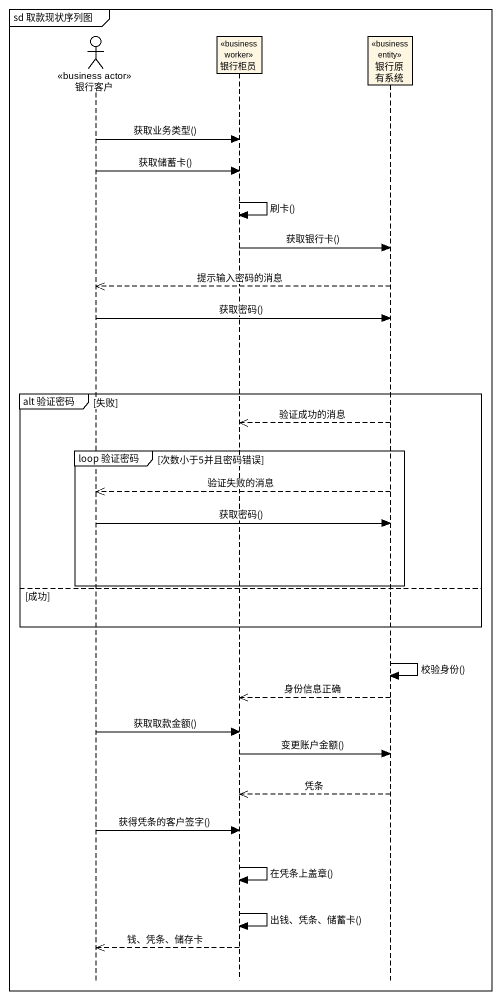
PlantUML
@startuml
mainframe sd 取款现状序列图
hide footbox
actor 银行客户 <<business actor>>
participant 银行柜员 <<business worker>>
participant 银行原有系统 <<business entity>>

银行客户 -> 银行柜员 : 获取业务类型()
银行客户 -> 银行柜员 : 获取储蓄卡()
银行柜员 -> 银行柜员 : 刷卡()
银行柜员 -> 银行原有系统 : 获取银行卡()
银行原有系统 -->> 银行客户 : 提示输入密码的消息
银行客户 -> 银行原有系统 : 获取密码()
group alt 验证密码 [失败]
  银行原有系统 -->> 银行柜员 : 验证成功的消息
  group loop 验证密码 [次数小于5并且密码错误]
    银行原有系统 -->> 银行客户 : 验证失败的消息
    银行客户 -> 银行原有系统 : 获取密码()
  end
else 成功
end
银行原有系统 -> 银行原有系统 : 校验身份()
银行原有系统 -->> 银行柜员 : 身份信息正确
银行客户 -> 银行柜员 : 获取取款金额()
银行柜员 -> 银行原有系统 : 变更账户金额()
银行原有系统 -->> 银行柜员 : 凭条
银行客户 -> 银行柜员 : 获得凭条的客户签字()
银行柜员 -> 银行柜员 : 在凭条上盖章()
银行柜员 -> 银行柜员 : 出钱、凭条、储蓄卡()
银行柜员 -->> 银行客户 : 钱、凭条、储存卡
@enduml
